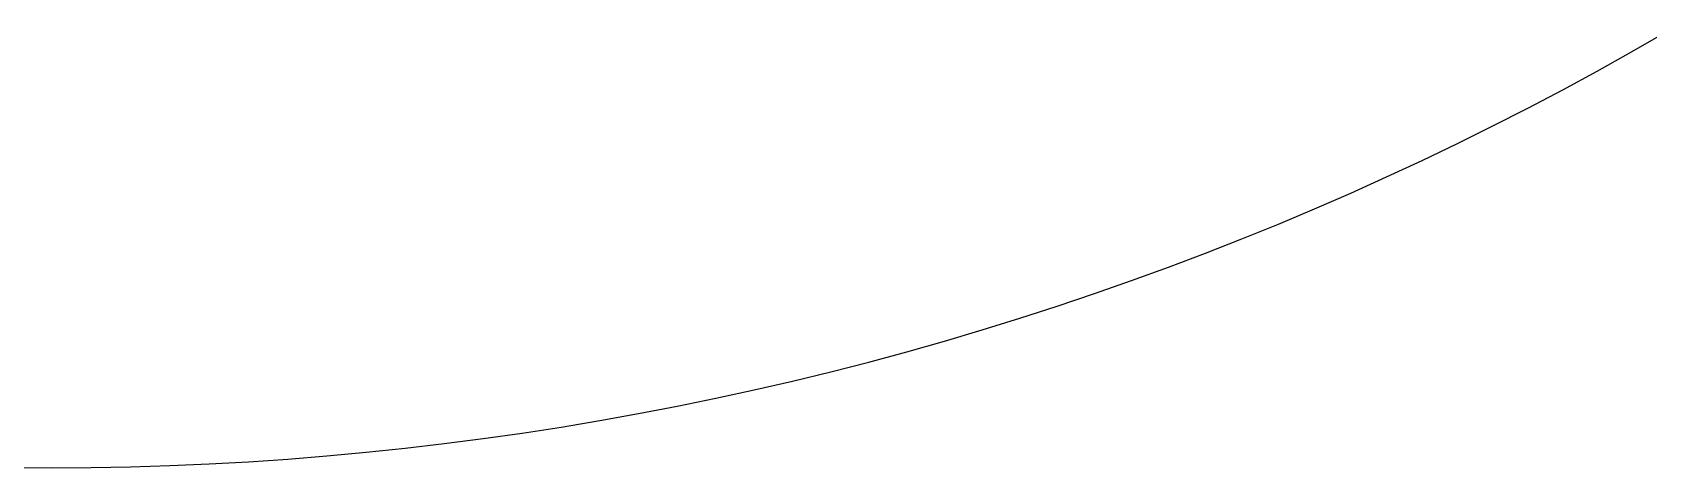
# Model space of a CAD drawing. Extents: x -21 to 129, y -39 to 111.
# Drawn here: x 53.54 to 91.37, y -39 to -28.8 of the extents above; entities that cross this region are included whole.
import ezdxf

# ---------------------------------------------------------------- set-up
doc = ezdxf.new("R2010")
doc.units = 0

msp = doc.modelspace()

# ---------------------------------------------------------------- linework, layer by layer
for p, q in [((90.9674, -29.2565), (91.7654, -28.798)), ((90.1638, -29.7052), (90.9674, -29.2565)), ((89.3548, -30.1441), (90.1638, -29.7052)), ((88.5404, -30.573), (89.3548, -30.1441)), ((87.7208, -30.9918), (88.5404, -30.573)), ((86.8962, -31.4006), (87.7208, -30.9918)), ((86.0666, -31.7992), (86.8962, -31.4006)), ((85.2322, -32.1876), (86.0666, -31.7992)), ((84.3931, -32.5657), (85.2322, -32.1876)), ((83.5494, -32.9335), (84.3931, -32.5657)), ((82.7012, -33.291), (83.5494, -32.9335)), ((80.9921, -33.9745), (81.8488, -33.638)), ((81.8488, -33.638), (82.7012, -33.291)), ((80.1314, -34.3004), (80.9921, -33.9745)), ((79.2667, -34.6158), (80.1314, -34.3004)), ((78.3983, -34.9205), (79.2667, -34.6158)), ((77.5261, -35.2146), (78.3983, -34.9205)), ((75.7713, -35.7705), (76.6504, -35.4979)), ((76.6504, -35.4979), (77.5261, -35.2146)), ((74.889, -36.0323), (75.7713, -35.7705)), ((73.1149, -36.5232), (74.0034, -36.2832)), ((74.0034, -36.2832), (74.889, -36.0323)), ((72.2235, -36.7523), (73.1149, -36.5232)), ((70.4326, -37.1777), (71.3293, -36.9705)), ((71.3293, -36.9705), (72.2235, -36.7523)), ((68.6318, -37.5589), (69.5333, -37.3738)), ((69.5333, -37.3738), (70.4326, -37.1777)), ((66.8221, -37.8958), (67.728, -37.7329)), ((67.728, -37.7329), (68.6318, -37.5589)), ((64.0936, -38.3177), (65.0048, -38.1882)), ((65.0048, -38.1882), (65.9144, -38.0476)), ((65.9144, -38.0476), (66.8221, -37.8958)), ((61.3513, -38.6388), (62.2667, -38.543)), ((62.2667, -38.543), (63.1808, -38.436)), ((63.1808, -38.436), (64.0936, -38.3177)), ((55.8406, -38.9774), (56.7605, -38.9492)), ((56.7605, -38.9492), (57.6801, -38.9097)), ((57.6801, -38.9097), (58.599, -38.8589)), ((58.599, -38.8589), (59.5173, -38.7968)), ((59.5173, -38.7968), (60.4348, -38.7234)), ((60.4348, -38.7234), (61.3513, -38.6388)), ((53.0796, -38.9943), (54, -39)), ((54, -39), (54.9204, -38.9943)), ((54.9204, -38.9943), (55.8406, -38.9774))]:
    msp.add_line(p, q)

doc.saveas('drawing.dxf')
